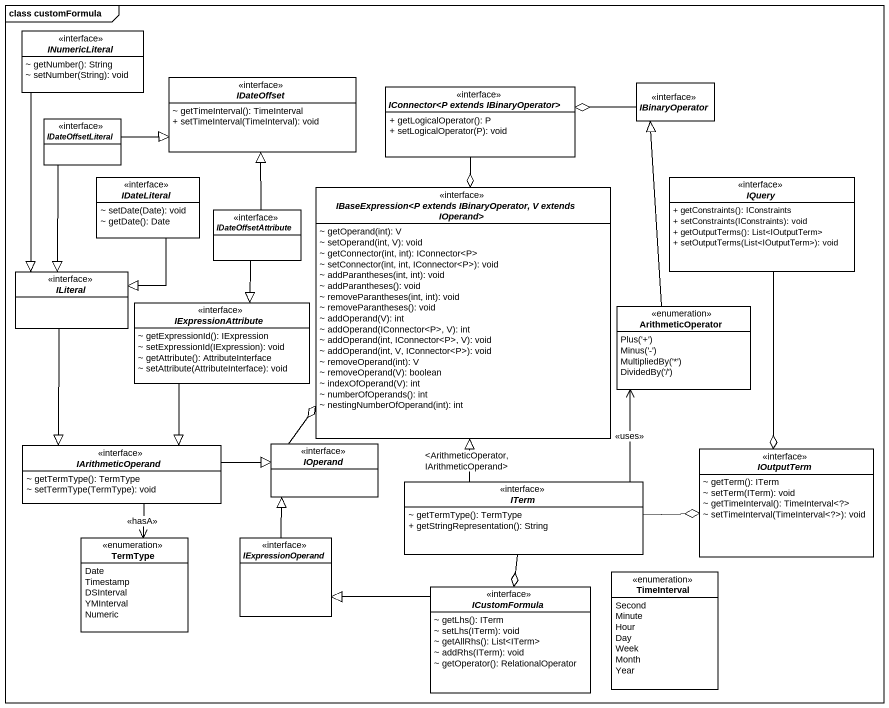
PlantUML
@startuml
mainframe class customFormula
hide circle
hide empty members
skinparam classAttributeIconSize 0
interface INumericLiteral <<interface>> {
  ~ getNumber(): String
  ~ setNumber(String): void
}
interface IDateOffset <<interface>> {
  ~ getTimeInterval(): TimeInterval
  + setTimeInterval(TimeInterval): void
}
interface "IConnector<P extends IBinaryOperator>" as IConnector_P_extends <<interface>> {
  + getLogicalOperator(): P
  + setLogicalOperator(P): void
}
interface IBinaryOperator <<interface>>
interface IDateOffsetLiteral <<interface>>
interface IDateLiteral <<interface>> {
  ~ setDate(Date): void
  ~ getDate(): Date
}
interface "IBaseExpression<P extends IBinaryOperator, V extends IOperand>" as IBaseExpression_P_extends <<interface>> {
  ~ getOperand(int): V
  ~ setOperand(int, V): void
  ~ getConnector(int, int): IConnector<P>
  ~ setConnector(int, int, IConnector<P>): void
  ~ addParantheses(int, int): void
  ~ addParantheses(): void
  ~ removeParantheses(int, int): void
  ~ removeParantheses(): void
  ~ addOperand(V): int
  ~ addOperand(IConnector<P>, V): int
  ~ addOperand(int, IConnector<P>, V): void
  ~ addOperand(int, V, IConnector<P>): void
  ~ removeOperand(int): V
  ~ removeOperand(V): boolean
  ~ indexOfOperand(V): int
  ~ numberOfOperands(): int
  ~ nestingNumberOfOperand(int): int
}
interface IQuery <<interface>> {
  + getConstraints(): IConstraints
  + setConstraints(IConstraints): void
  + getOutputTerms(): List<IOutputTerm>
  + setOutputTerms(List<IOutputTerm>): void
}
interface IDateOffsetAttribute <<interface>>
interface ILiteral <<interface>>
interface IExpressionAttribute <<interface>> {
  ~ getExpressionId(): IExpression
  ~ setExpressionId(IExpression): void
  ~ getAttribute(): AttributeInterface
  ~ setAttribute(AttributeInterface): void
}
enum ArithmeticOperator {
  {field} Plus('+')
  {field} Minus('-')
  {field} MultipliedBy('*')
  {field} DividedBy('/')
}
interface IArithmeticOperand <<interface>> {
  ~ getTermType(): TermType
  ~ setTermType(TermType): void
}
interface IOperand <<interface>>
interface IOutputTerm <<interface>> {
  ~ getTerm(): ITerm
  ~ setTerm(ITerm): void
  ~ getTimeInterval(): TimeInterval<?>
  ~ setTimeInterval(TimeInterval<?>): void
}
interface ITerm <<interface>> {
  ~ getTermType(): TermType
  + getStringRepresentation(): String
}
enum TermType {
  Date
  Timestamp
  DSInterval
  YMInterval
  Numeric
}
interface IExpressionOperand <<interface>>
enum TimeInterval {
  Second
  Minute
  Hour
  Day
  Week
  Month
  Year
}
interface ICustomFormula <<interface>> {
  ~ getLhs(): ITerm
  ~ setLhs(ITerm): void
  ~ getAllRhs(): List<ITerm>
  ~ addRhs(ITerm): void
  ~ getOperator(): RelationalOperator
}
INumericLiteral --|> ILiteral
IConnector_P_extends --o IBaseExpression_P_extends
IBinaryOperator -left-o IConnector_P_extends
IDateOffsetLiteral -right-|> IDateOffset
IDateOffsetLiteral --|> ILiteral
IDateLiteral --|> ILiteral
IQuery --o IOutputTerm
IDateOffsetAttribute -up-|> IDateOffset
IDateOffsetAttribute --|> IExpressionAttribute
ILiteral --|> IArithmeticOperand
IExpressionAttribute --|> IArithmeticOperand
ArithmeticOperator -up-|> IBinaryOperator
IArithmeticOperand -right-|> IOperand
IArithmeticOperand --> TermType : <<hasA>>
IOperand -up-o IBaseExpression_P_extends
ITerm -up-|> IBaseExpression_P_extends : <ArithmeticOperator, IArithmeticOperand>
ITerm -up-> ArithmeticOperator : <<uses>>
ITerm -right-o IOutputTerm
ITerm --o ICustomFormula
IExpressionOperand -up-|> IOperand
ICustomFormula -left-|> IExpressionOperand
@enduml
